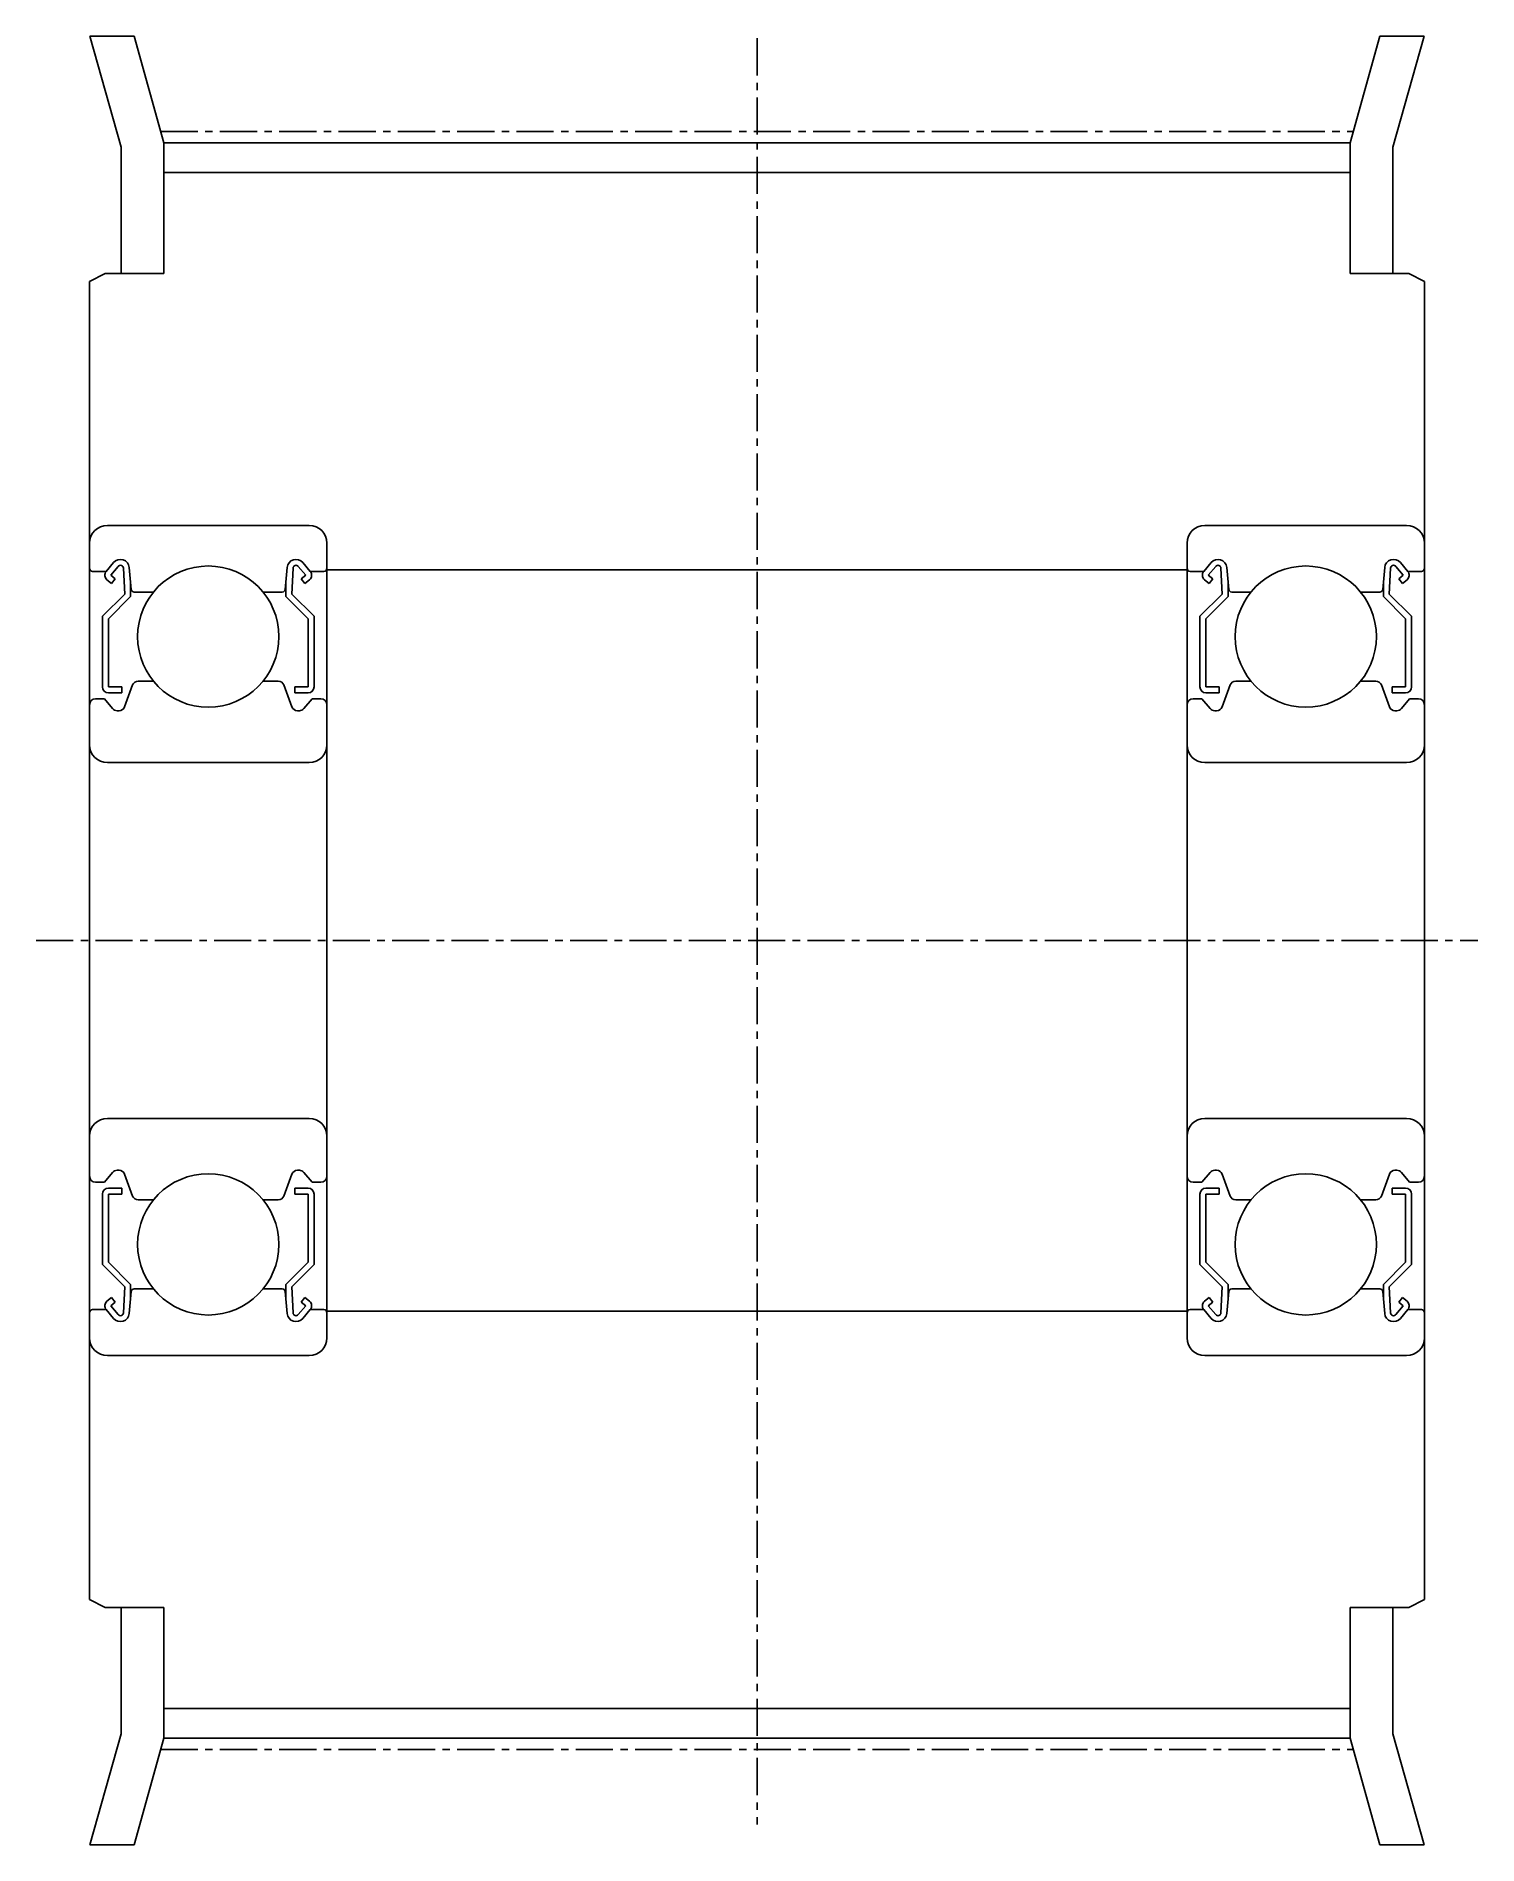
# Model space of a CAD drawing. Extents: x -286 to -13, y -61 to 132.
# Drawn here: x -61.6 to -13, y 71.2 to 132.2 of the extents above; entities outside this region: 2.
import ezdxf

# ---------------------------------------------------------------- set-up
doc = ezdxf.new("R2010")
doc.units = 0
doc.linetypes.add('CENTER', pattern=[2, 1.25, -0.25, 0.25, -0.25])
doc.layers.get('0').update_dxf_attribs({"linetype": 'CONTINUOUS'})
doc.layers.add('CENTER', color=1, linetype='CENTER')

msp = doc.modelspace()

# ---------------------------------------------------------------- linework, layer by layer
for p, q in [((-59.743, 132.172), (-58.695, 128.425)), ((-59.743, 132.172), (-58.252, 132.172)), ((-58.251, 132.172), (-57.255, 128.577)), ((-17.255, 128.577), (-16.259, 132.172)), ((-16.258, 132.172), (-14.767, 132.172)), ((-14.767, 132.172), (-15.815, 128.425)), ((-58.695, 124.172), (-58.695, 128.425)), ((-57.255, 128.577), (-17.255, 128.577)), ((-57.255, 124.172), (-57.255, 128.577)), ((-17.255, 124.172), (-17.255, 128.577)), ((-15.815, 124.172), (-15.815, 128.425)), ((-57.255, 127.572), (-17.255, 127.572)), ((-59.755, 123.902), (-59.235, 124.172)), ((-59.755, 79.442), (-59.755, 123.902)), ((-59.235, 124.172), (-57.255, 124.172)), ((-17.255, 124.172), (-15.275, 124.172)), ((-15.275, 124.172), (-14.755, 123.902)), ((-14.755, 79.442), (-14.755, 123.902)), ((-59.155, 115.672), (-52.355, 115.672)), ((-15.355, 115.672), (-22.155, 115.672)), ((-59.755, 115.072), (-59.755, 88.272)), ((-51.755, 115.072), (-51.755, 88.272)), ((-22.755, 115.072), (-22.755, 88.272)), ((-14.755, 115.072), (-14.755, 88.272)), ((-59.655, 114.122), (-59.195, 114.122)), ((-59.195, 114.122), (-58.946, 114.419)), ((-59.042, 113.993), (-58.792, 114.291)), ((-58.615, 114.232), (-58.572, 113.355)), ((-58.417, 114.253), (-58.352, 113.513)), ((-53.093, 114.253), (-53.158, 113.513)), ((-52.895, 114.232), (-52.938, 113.355)), ((-52.468, 113.993), (-52.718, 114.291)), ((-52.315, 114.122), (-52.565, 114.419)), ((-51.855, 114.122), (-52.315, 114.122)), ((-22.755, 114.172), (-51.755, 114.172)), ((-22.655, 114.122), (-22.195, 114.122)), ((-22.195, 114.122), (-21.946, 114.419)), ((-22.042, 113.993), (-21.792, 114.291)), ((-21.615, 114.232), (-21.572, 113.355)), ((-21.417, 114.253), (-21.352, 113.513)), ((-16.093, 114.253), (-16.158, 113.513)), ((-15.895, 114.232), (-15.938, 113.355)), ((-15.468, 113.993), (-15.718, 114.291)), ((-15.315, 114.122), (-15.565, 114.419)), ((-14.855, 114.122), (-15.315, 114.122)), ((-59.017, 113.712), (-59.17, 113.84)), ((-58.889, 113.865), (-59.042, 113.993)), ((-59.017, 113.712), (-58.889, 113.865)), ((-58.372, 113.742), (-58.372, 113.272)), ((-53.138, 113.742), (-53.138, 113.272)), ((-52.621, 113.865), (-52.468, 113.993)), ((-52.493, 113.712), (-52.621, 113.865)), ((-52.493, 113.712), (-52.34, 113.84)), ((-22.017, 113.712), (-22.17, 113.84)), ((-21.889, 113.865), (-22.042, 113.993)), ((-22.017, 113.712), (-21.889, 113.865)), ((-21.372, 113.742), (-21.372, 113.272)), ((-16.138, 113.742), (-16.138, 113.272)), ((-15.621, 113.865), (-15.468, 113.993)), ((-15.493, 113.712), (-15.621, 113.865)), ((-15.493, 113.712), (-15.34, 113.84)), ((-58.572, 113.355), (-59.322, 112.605)), ((-58.372, 113.272), (-59.122, 112.522)), ((-58.253, 113.422), (-57.605, 113.422)), ((-53.258, 113.422), (-53.906, 113.422)), ((-53.138, 113.272), (-52.388, 112.522)), ((-52.938, 113.355), (-52.188, 112.605)), ((-21.572, 113.355), (-22.322, 112.605)), ((-21.372, 113.272), (-22.122, 112.522)), ((-21.253, 113.422), (-20.605, 113.422)), ((-16.258, 113.422), (-16.906, 113.422)), ((-16.138, 113.272), (-15.388, 112.522)), ((-15.938, 113.355), (-15.188, 112.605)), ((-59.322, 112.605), (-59.322, 110.222)), ((-59.122, 112.522), (-59.122, 110.222)), ((-52.388, 112.522), (-52.388, 110.222)), ((-52.188, 112.605), (-52.188, 110.222)), ((-22.322, 112.605), (-22.322, 110.222)), ((-22.122, 112.522), (-22.122, 110.222)), ((-15.388, 112.522), (-15.388, 110.222)), ((-15.188, 112.605), (-15.188, 110.222)), ((-58.117, 110.422), (-57.605, 110.422)), ((-53.393, 110.422), (-53.906, 110.422)), ((-21.117, 110.422), (-20.605, 110.422)), ((-16.393, 110.422), (-16.906, 110.422)), ((-59.555, 109.822), (-59.255, 109.822)), ((-59.255, 109.822), (-58.98, 109.493)), ((-58.672, 110.222), (-59.122, 110.222)), ((-59.122, 110.022), (-58.672, 110.022)), ((-58.672, 110.022), (-58.672, 110.222)), ((-58.573, 109.553), (-58.305, 110.29)), ((-52.937, 109.553), (-53.205, 110.29)), ((-52.838, 110.022), (-52.838, 110.222)), ((-52.838, 110.222), (-52.388, 110.222)), ((-52.388, 110.022), (-52.838, 110.022)), ((-52.255, 109.822), (-52.531, 109.493)), ((-51.955, 109.822), (-52.255, 109.822)), ((-22.555, 109.822), (-22.255, 109.822)), ((-22.255, 109.822), (-21.98, 109.493)), ((-21.672, 110.222), (-22.122, 110.222)), ((-22.122, 110.022), (-21.672, 110.022)), ((-21.672, 110.022), (-21.672, 110.222)), ((-21.573, 109.553), (-21.305, 110.29)), ((-15.937, 109.553), (-16.205, 110.29)), ((-15.838, 110.022), (-15.838, 110.222)), ((-15.838, 110.222), (-15.388, 110.222)), ((-15.388, 110.022), (-15.838, 110.022)), ((-15.255, 109.822), (-15.531, 109.493)), ((-14.955, 109.822), (-15.255, 109.822)), ((-58.826, 109.422), (-58.761, 109.422)), ((-52.684, 109.422), (-52.749, 109.422)), ((-21.826, 109.422), (-21.761, 109.422)), ((-15.684, 109.422), (-15.749, 109.422)), ((-59.155, 107.672), (-52.355, 107.672)), ((-15.355, 107.672), (-22.155, 107.672)), ((-59.155, 95.672), (-52.355, 95.672)), ((-15.355, 95.672), (-22.155, 95.672)), ((-59.555, 93.522), (-59.255, 93.522)), ((-59.255, 93.522), (-58.98, 93.85)), ((-58.826, 93.922), (-58.761, 93.922)), ((-58.573, 93.79), (-58.305, 93.053)), ((-52.937, 93.79), (-53.205, 93.053)), ((-52.684, 93.922), (-52.749, 93.922)), ((-52.255, 93.522), (-52.531, 93.85)), ((-51.955, 93.522), (-52.255, 93.522)), ((-22.555, 93.522), (-22.255, 93.522)), ((-22.255, 93.522), (-21.98, 93.85)), ((-21.826, 93.922), (-21.761, 93.922)), ((-21.573, 93.79), (-21.305, 93.053)), ((-15.937, 93.79), (-16.205, 93.053)), ((-15.684, 93.922), (-15.749, 93.922)), ((-15.255, 93.522), (-15.531, 93.85)), ((-14.955, 93.522), (-15.255, 93.522)), ((-59.322, 90.739), (-59.322, 93.122)), ((-59.122, 93.322), (-58.672, 93.322)), ((-59.122, 90.822), (-59.122, 93.122)), ((-58.672, 93.122), (-59.122, 93.122)), ((-58.672, 93.322), (-58.672, 93.122)), ((-58.117, 92.922), (-57.605, 92.922)), ((-57.989, 92.922), (-57.989, 92.922)), ((-57.861, 92.922), (-57.861, 92.922)), ((-53.393, 92.922), (-53.906, 92.922)), ((-52.388, 93.322), (-52.838, 93.322)), ((-52.838, 93.322), (-52.838, 93.122)), ((-52.838, 93.122), (-52.388, 93.122)), ((-52.388, 90.822), (-52.388, 93.122)), ((-52.188, 90.739), (-52.188, 93.122)), ((-22.322, 90.739), (-22.322, 93.122)), ((-22.122, 93.322), (-21.672, 93.322)), ((-21.672, 93.122), (-22.122, 93.122)), ((-22.122, 90.822), (-22.122, 93.122)), ((-21.672, 93.322), (-21.672, 93.122)), ((-21.117, 92.922), (-20.605, 92.922)), ((-16.393, 92.922), (-16.906, 92.922)), ((-16.649, 92.922), (-16.65, 92.922)), ((-16.521, 92.922), (-16.521, 92.922)), ((-15.838, 93.322), (-15.838, 93.122)), ((-15.388, 93.322), (-15.838, 93.322)), ((-15.838, 93.122), (-15.388, 93.122)), ((-15.388, 90.822), (-15.388, 93.122)), ((-15.188, 90.739), (-15.188, 93.122)), ((-58.572, 89.989), (-59.322, 90.739)), ((-58.372, 90.072), (-59.122, 90.822)), ((-53.138, 90.072), (-52.388, 90.822)), ((-52.938, 89.989), (-52.188, 90.739)), ((-21.572, 89.989), (-22.322, 90.739)), ((-21.372, 90.072), (-22.122, 90.822)), ((-16.138, 90.072), (-15.388, 90.822)), ((-15.938, 89.989), (-15.188, 90.739)), ((-58.615, 89.112), (-58.572, 89.989)), ((-58.417, 89.091), (-58.352, 89.831)), ((-58.372, 89.602), (-58.372, 90.072)), ((-58.253, 89.922), (-57.605, 89.922)), ((-53.258, 89.922), (-53.906, 89.922)), ((-53.093, 89.091), (-53.158, 89.831)), ((-53.138, 89.602), (-53.138, 90.072)), ((-52.895, 89.112), (-52.938, 89.989)), ((-21.615, 89.112), (-21.572, 89.989)), ((-21.417, 89.091), (-21.352, 89.831)), ((-21.372, 89.602), (-21.372, 90.072)), ((-21.253, 89.922), (-20.605, 89.922)), ((-16.258, 89.922), (-16.906, 89.922)), ((-16.093, 89.091), (-16.158, 89.831)), ((-16.138, 89.602), (-16.138, 90.072)), ((-15.895, 89.112), (-15.938, 89.989)), ((-59.655, 89.222), (-59.195, 89.222)), ((-59.195, 89.222), (-58.946, 88.924)), ((-59.017, 89.632), (-59.17, 89.504)), ((-58.889, 89.479), (-59.042, 89.351)), ((-59.042, 89.351), (-58.792, 89.053)), ((-59.017, 89.632), (-58.889, 89.479)), ((-52.468, 89.351), (-52.718, 89.053)), ((-52.493, 89.632), (-52.621, 89.479)), ((-52.621, 89.479), (-52.468, 89.351)), ((-52.315, 89.222), (-52.565, 88.924)), ((-52.493, 89.632), (-52.34, 89.504)), ((-51.855, 89.222), (-52.315, 89.222)), ((-22.755, 89.172), (-51.755, 89.172)), ((-22.655, 89.222), (-22.195, 89.222)), ((-22.195, 89.222), (-21.946, 88.924)), ((-22.017, 89.632), (-22.17, 89.504)), ((-21.889, 89.479), (-22.042, 89.351)), ((-22.042, 89.351), (-21.792, 89.053)), ((-22.017, 89.632), (-21.889, 89.479)), ((-15.468, 89.351), (-15.718, 89.053)), ((-15.493, 89.632), (-15.621, 89.479)), ((-15.621, 89.479), (-15.468, 89.351)), ((-15.315, 89.222), (-15.565, 88.924)), ((-15.493, 89.632), (-15.34, 89.504)), ((-14.855, 89.222), (-15.315, 89.222)), ((-59.155, 87.672), (-52.355, 87.672)), ((-15.355, 87.672), (-22.155, 87.672)), ((-59.755, 79.442), (-59.235, 79.172)), ((-15.275, 79.172), (-14.755, 79.442)), ((-59.235, 79.172), (-57.255, 79.172)), ((-58.695, 79.172), (-58.695, 74.918)), ((-57.255, 79.172), (-57.255, 74.767)), ((-17.255, 79.172), (-17.255, 74.767)), ((-17.255, 79.172), (-15.275, 79.172)), ((-15.815, 79.172), (-15.815, 74.918)), ((-57.255, 75.772), (-17.255, 75.772)), ((-59.743, 71.172), (-58.695, 74.918)), ((-58.251, 71.172), (-57.255, 74.767)), ((-57.255, 74.767), (-17.255, 74.767)), ((-17.255, 74.767), (-16.259, 71.172)), ((-14.767, 71.172), (-15.815, 74.918)), ((-59.743, 71.172), (-58.252, 71.172)), ((-16.258, 71.172), (-14.767, 71.172))]:
    msp.add_line(p, q)
for centre in [(-55.755, 111.922), (-18.755, 111.922), (-55.755, 91.422), (-18.755, 91.422)]:
    msp.add_circle(centre, 2.381)
for centre, radius, start, end in [((-59.155, 115.072), 0.6, 90, 180), ((-52.355, 115.072), 0.6, 0, 90), ((-22.155, 115.072), 0.6, 90, 180), ((-15.355, 115.072), 0.6, 0, 90), ((-59.655, 114.222), 0.1, 180, 270), ((-59.042, 113.993), 0.2, 140.00197, 230.08631), ((-58.716, 114.227), 0.3, 4.99676, 140.00197), ((-58.715, 114.227), 0.1, 2.81979, 140.00215), ((-52.795, 114.227), 0.3, 39.99803, 175.00324), ((-52.795, 114.227), 0.1, 39.99785, 177.18021), ((-52.468, 113.993), 0.2, 309.91369, 39.99803), ((-51.855, 114.222), 0.1, 270, 0), ((-22.655, 114.222), 0.1, 180, 270), ((-22.042, 113.993), 0.2, 140.00197, 230.08631), ((-21.716, 114.227), 0.3, 4.99676, 140.00197), ((-21.715, 114.227), 0.1, 2.81979, 140.00215), ((-15.795, 114.227), 0.3, 39.99803, 175.00324), ((-15.795, 114.227), 0.1, 39.99785, 177.18021), ((-15.468, 113.993), 0.2, 309.91369, 39.99803), ((-14.855, 114.222), 0.1, 270, 0), ((-58.253, 113.522), 0.1, 184.99676, 269.99912), ((-53.258, 113.522), 0.1, 270.00088, 355.00324), ((-21.253, 113.522), 0.1, 184.99676, 269.99912), ((-16.258, 113.522), 0.1, 270.00088, 355.00324), ((-58.117, 110.222), 0.2, 90, 159.99165), ((-53.393, 110.222), 0.2, 20.00835, 90), ((-21.117, 110.222), 0.2, 90, 159.99165), ((-16.393, 110.222), 0.2, 20.00835, 90), ((-59.555, 109.622), 0.2, 90, 180), ((-59.122, 110.222), 0.2, 180, 270), ((-52.388, 110.222), 0.2, 270, 0), ((-51.955, 109.622), 0.2, 0, 90), ((-22.555, 109.622), 0.2, 90, 180), ((-22.122, 110.222), 0.2, 180, 270), ((-15.388, 110.222), 0.2, 270, 0), ((-14.955, 109.622), 0.2, 0, 90), ((-58.826, 109.622), 0.2, 219.9952, 270), ((-58.761, 109.622), 0.2, 270, 339.99165), ((-52.749, 109.622), 0.2, 200.00835, 270), ((-52.684, 109.622), 0.2, 270, 320.0048), ((-21.826, 109.622), 0.2, 219.9952, 270), ((-21.761, 109.622), 0.2, 270, 339.99165), ((-15.749, 109.622), 0.2, 200.00835, 270), ((-15.684, 109.622), 0.2, 270, 320.0048), ((-59.155, 108.272), 0.6, 180, 270), ((-52.355, 108.272), 0.6, 270, 0), ((-22.155, 108.272), 0.6, 180, 270), ((-15.355, 108.272), 0.6, 270, 0), ((-59.155, 95.072), 0.6, 90, 180), ((-52.355, 95.072), 0.6, 0, 90), ((-22.155, 95.072), 0.6, 90, 180), ((-15.355, 95.072), 0.6, 0, 90), ((-59.555, 93.722), 0.2, 180, 270), ((-58.826, 93.722), 0.2, 90, 140.0048), ((-58.761, 93.722), 0.2, 20.00835, 90), ((-52.749, 93.722), 0.2, 90, 159.99165), ((-52.684, 93.722), 0.2, 39.9952, 90), ((-51.955, 93.722), 0.2, 270, 0), ((-22.555, 93.722), 0.2, 180, 270), ((-21.826, 93.722), 0.2, 90, 140.0048), ((-21.761, 93.722), 0.2, 20.00835, 90), ((-15.749, 93.722), 0.2, 90, 159.99165), ((-15.684, 93.722), 0.2, 39.9952, 90), ((-14.955, 93.722), 0.2, 270, 0), ((-59.122, 93.122), 0.2, 90, 180), ((-58.117, 93.122), 0.2, 200.00835, 270), ((-53.393, 93.122), 0.2, 270, 339.99165), ((-52.388, 93.122), 0.2, 0, 90), ((-22.122, 93.122), 0.2, 90, 180), ((-21.117, 93.122), 0.2, 200.00835, 270), ((-16.393, 93.122), 0.2, 270, 339.99165), ((-15.388, 93.122), 0.2, 0, 90), ((-58.253, 89.822), 0.1, 90.00088, 175.00324), ((-53.258, 89.822), 0.1, 4.99676, 89.99912), ((-21.253, 89.822), 0.1, 90.00088, 175.00324), ((-16.258, 89.822), 0.1, 4.99676, 89.99912), ((-59.655, 89.122), 0.1, 90, 180), ((-59.042, 89.35), 0.2, 129.91369, 219.99803), ((-58.716, 89.117), 0.3, 219.99803, 355.00324), ((-58.715, 89.117), 0.1, 219.99785, 357.18021), ((-52.795, 89.117), 0.3, 184.99676, 320.00197), ((-52.795, 89.117), 0.1, 182.81979, 320.00215), ((-52.468, 89.35), 0.2, 320.00197, 50.08631), ((-51.855, 89.122), 0.1, 0, 90), ((-22.655, 89.122), 0.1, 90, 180), ((-22.042, 89.35), 0.2, 129.91369, 219.99803), ((-21.716, 89.117), 0.3, 219.99803, 355.00324), ((-21.715, 89.117), 0.1, 219.99785, 357.18021), ((-15.795, 89.117), 0.3, 184.99676, 320.00197), ((-15.795, 89.117), 0.1, 182.81979, 320.00215), ((-15.468, 89.35), 0.2, 320.00197, 50.08631), ((-14.855, 89.122), 0.1, 0, 90), ((-59.155, 88.272), 0.6, 180, 270), ((-52.355, 88.272), 0.6, 270, 0), ((-22.155, 88.272), 0.6, 180, 270), ((-15.355, 88.272), 0.6, 270, 0)]:
    msp.add_arc(centre, radius, start, end)
at = {"layer": 'CENTER', "color": 1, "linetype": 'CENTER'}
for p, q in [((-37.255, 132.101), (-37.255, 71.859)), ((-57.36, 128.957), (-17.15, 128.957)), ((-61.555, 101.672), (-12.955, 101.672)), ((-57.36, 74.387), (-17.15, 74.387))]:
    msp.add_line(p, q, dxfattribs=at)

# ---------------------------------------------------------------- texts
at = {"color": 7, "linetype": 'CONTINUOUS'}
for s, p in [('BATFW18-L150-12', (-285.987, -49.998)), ('AATFW18-L150', (-285.987, -60.81))]:
    msp.add_text(s, height=6, dxfattribs=at).set_placement(p)

doc.saveas('drawing.dxf')
